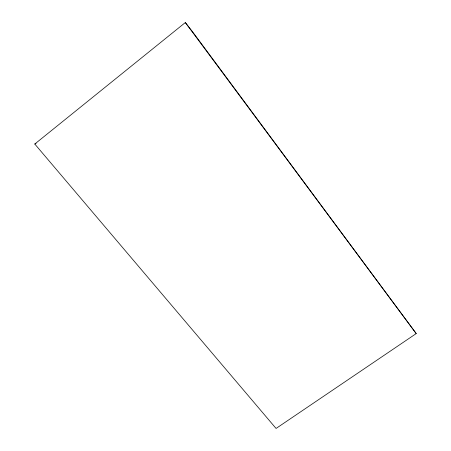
<?xml version="1.0" encoding="UTF-8"?>
<svg xmlns="http://www.w3.org/2000/svg" width="451" height="451" viewBox="0 0 451 451"><rect width="100%" height="100%" fill="white"/><g stroke="black" fill="none" stroke-linecap="round" stroke-linejoin="round"><path stroke-width="0.68" d="M34.783 144.027L185.322 22.55L192.633 31.852L416.217 333.577L276.068 428.45L34.783 144.027L36.069 143.457M185.322 22.55L416.217 333.577"/></g></svg>
